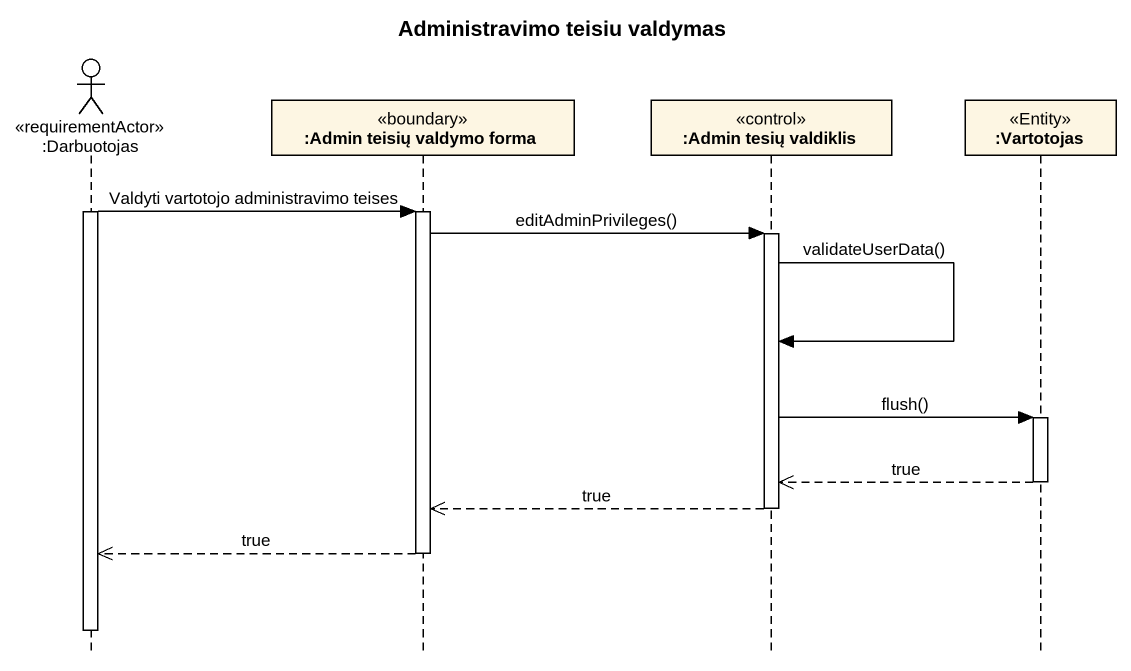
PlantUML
@startuml
title Administravimo teisiu valdymas
hide footbox
actor ":Darbuotojas" as Darbuotojas <<requirementActor>>
participant ":Admin teisių valdymo forma" as Admin_teisių_valdymo_forma <<boundary>>
participant ":Admin tesių valdiklis" as Admin_tesių_valdiklis <<control>>
participant ":Vartotojas" as Vartotojas <<Entity>>

activate Darbuotojas
Darbuotojas -> Admin_teisių_valdymo_forma : Valdyti vartotojo administravimo teises
activate Admin_teisių_valdymo_forma
Admin_teisių_valdymo_forma -> Admin_tesių_valdiklis : editAdminPrivileges()
activate Admin_tesių_valdiklis
Admin_tesių_valdiklis -> Admin_tesių_valdiklis : validateUserData()
Admin_tesių_valdiklis -> Vartotojas : flush()
activate Vartotojas
Vartotojas -->> Admin_tesių_valdiklis : true
deactivate Vartotojas
Admin_tesių_valdiklis -->> Admin_teisių_valdymo_forma : true
deactivate Admin_tesių_valdiklis
Admin_teisių_valdymo_forma -->> Darbuotojas : true
deactivate Admin_teisių_valdymo_forma
deactivate Darbuotojas
@enduml
